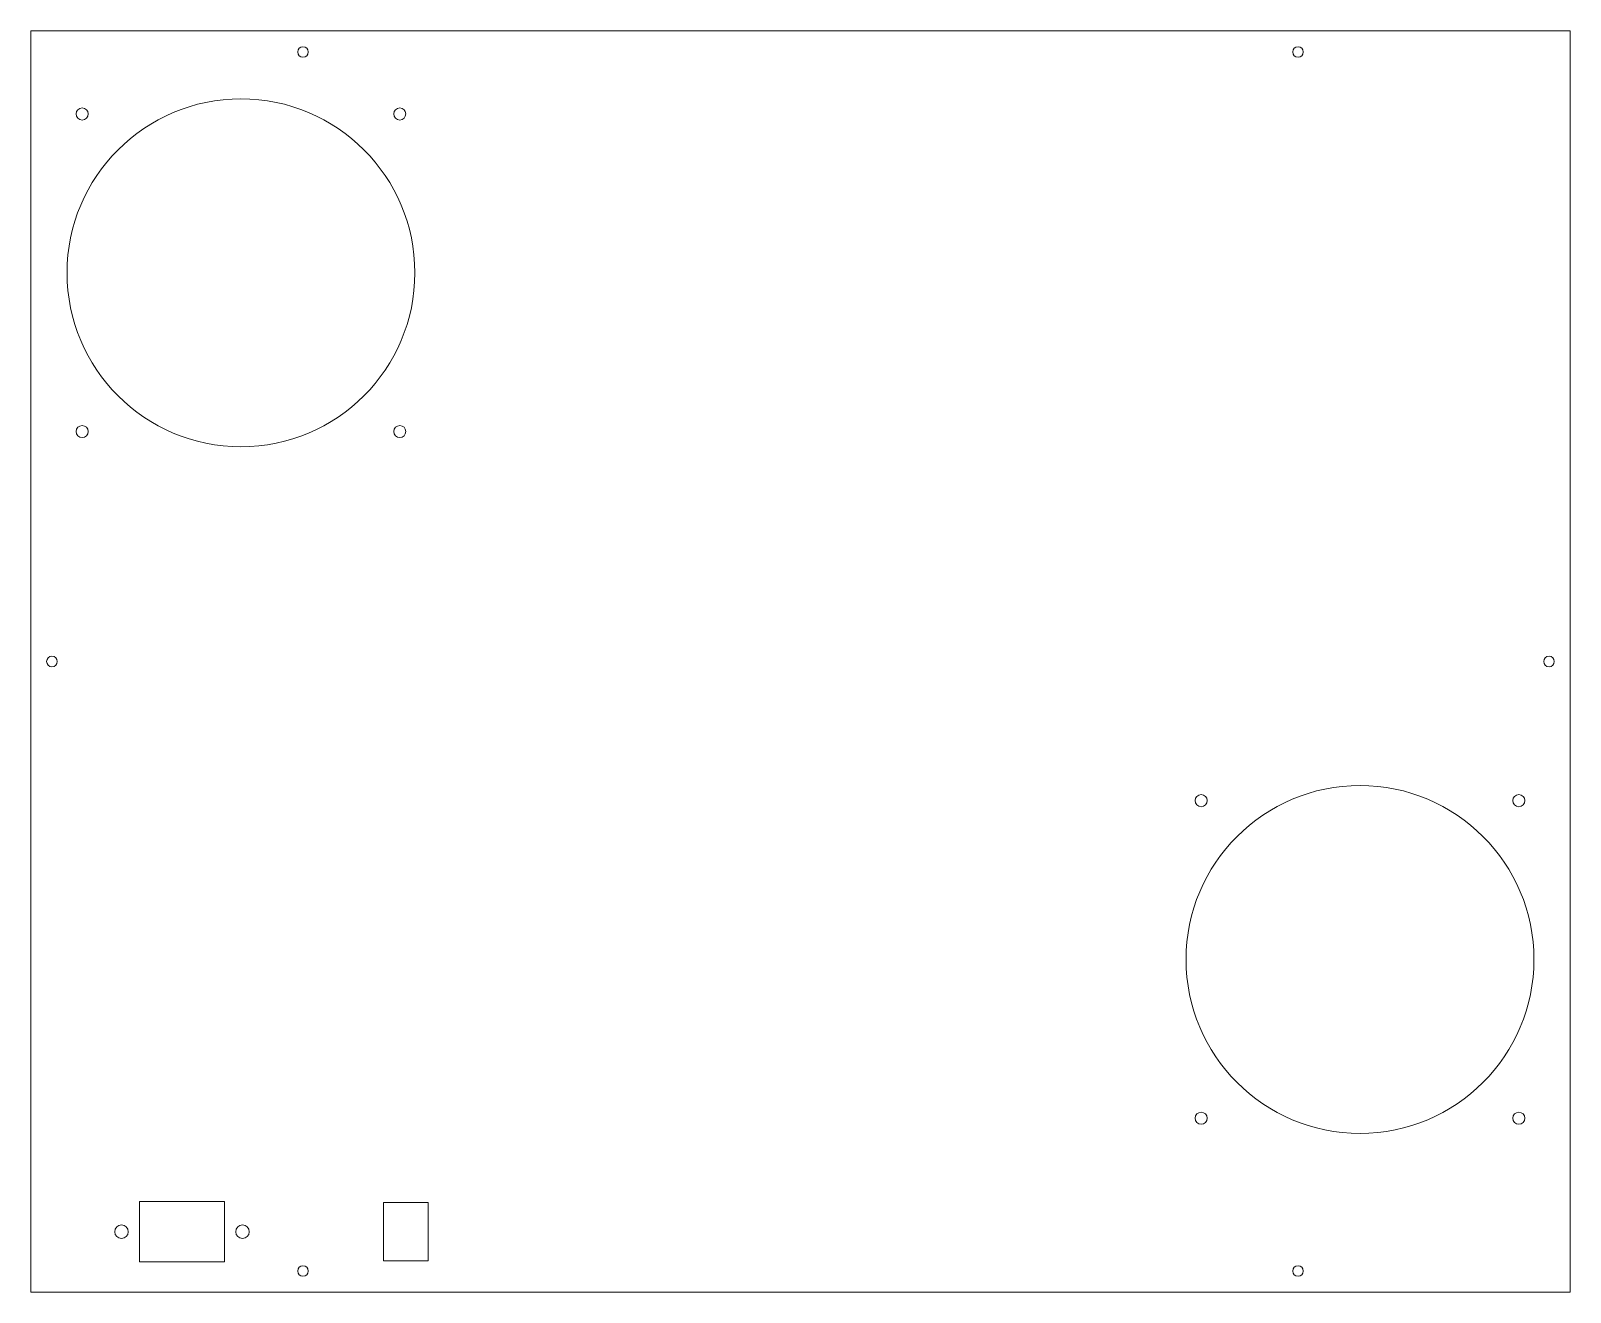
# Model space of a CAD drawing. Header units: millimetres. Extents: x -49 to 460, y -51 to 366.
import ezdxf

# ---------------------------------------------------------------- set-up
doc = ezdxf.new("R2010")
doc.units = ezdxf.units.MM

msp = doc.modelspace()

# ---------------------------------------------------------------- linework, layer by layer
at = {"color": 7, "linetype": 'Continuous', "lineweight": 15}
for p, q in [((-48.87, 366.49), (-48.87, -50.51)), ((460.13, 366.49), (-48.87, 366.49)), ((460.13, -50.51), (460.13, 366.49)), ((15.13, -20.51), (-12.87, -20.51)), ((-12.87, -20.51), (-12.87, -40.51)), ((15.13, -40.51), (15.13, -20.51)), ((82.48, -20.86), (67.78, -20.86)), ((67.78, -20.86), (67.78, -40.16)), ((82.48, -40.16), (82.48, -20.86)), ((-12.87, -40.51), (15.13, -40.51)), ((67.78, -40.16), (82.48, -40.16)), ((-48.87, -50.51), (460.13, -50.51))]:
    msp.add_line(p, q, dxfattribs=at)
for centre, radius in [((41.13, 359.49), 1.75), ((370.13, 359.49), 1.75), ((20.63, 286.49), 57.5), ((-31.87, 338.99), 2), ((73.13, 338.99), 2), ((-31.87, 233.99), 2), ((73.13, 233.99), 2), ((-41.87, 157.99), 1.75), ((453.13, 157.99), 1.75), ((390.63, 59.49), 57.5), ((338.13, 111.99), 2), ((443.13, 111.99), 2), ((338.13, 6.99), 2), ((443.13, 6.99), 2), ((-18.87, -30.51), 2.25), ((21.13, -30.51), 2.25), ((41.13, -43.51), 1.75), ((370.13, -43.51), 1.75)]:
    msp.add_circle(centre, radius, dxfattribs=at)

doc.saveas('drawing.dxf')
